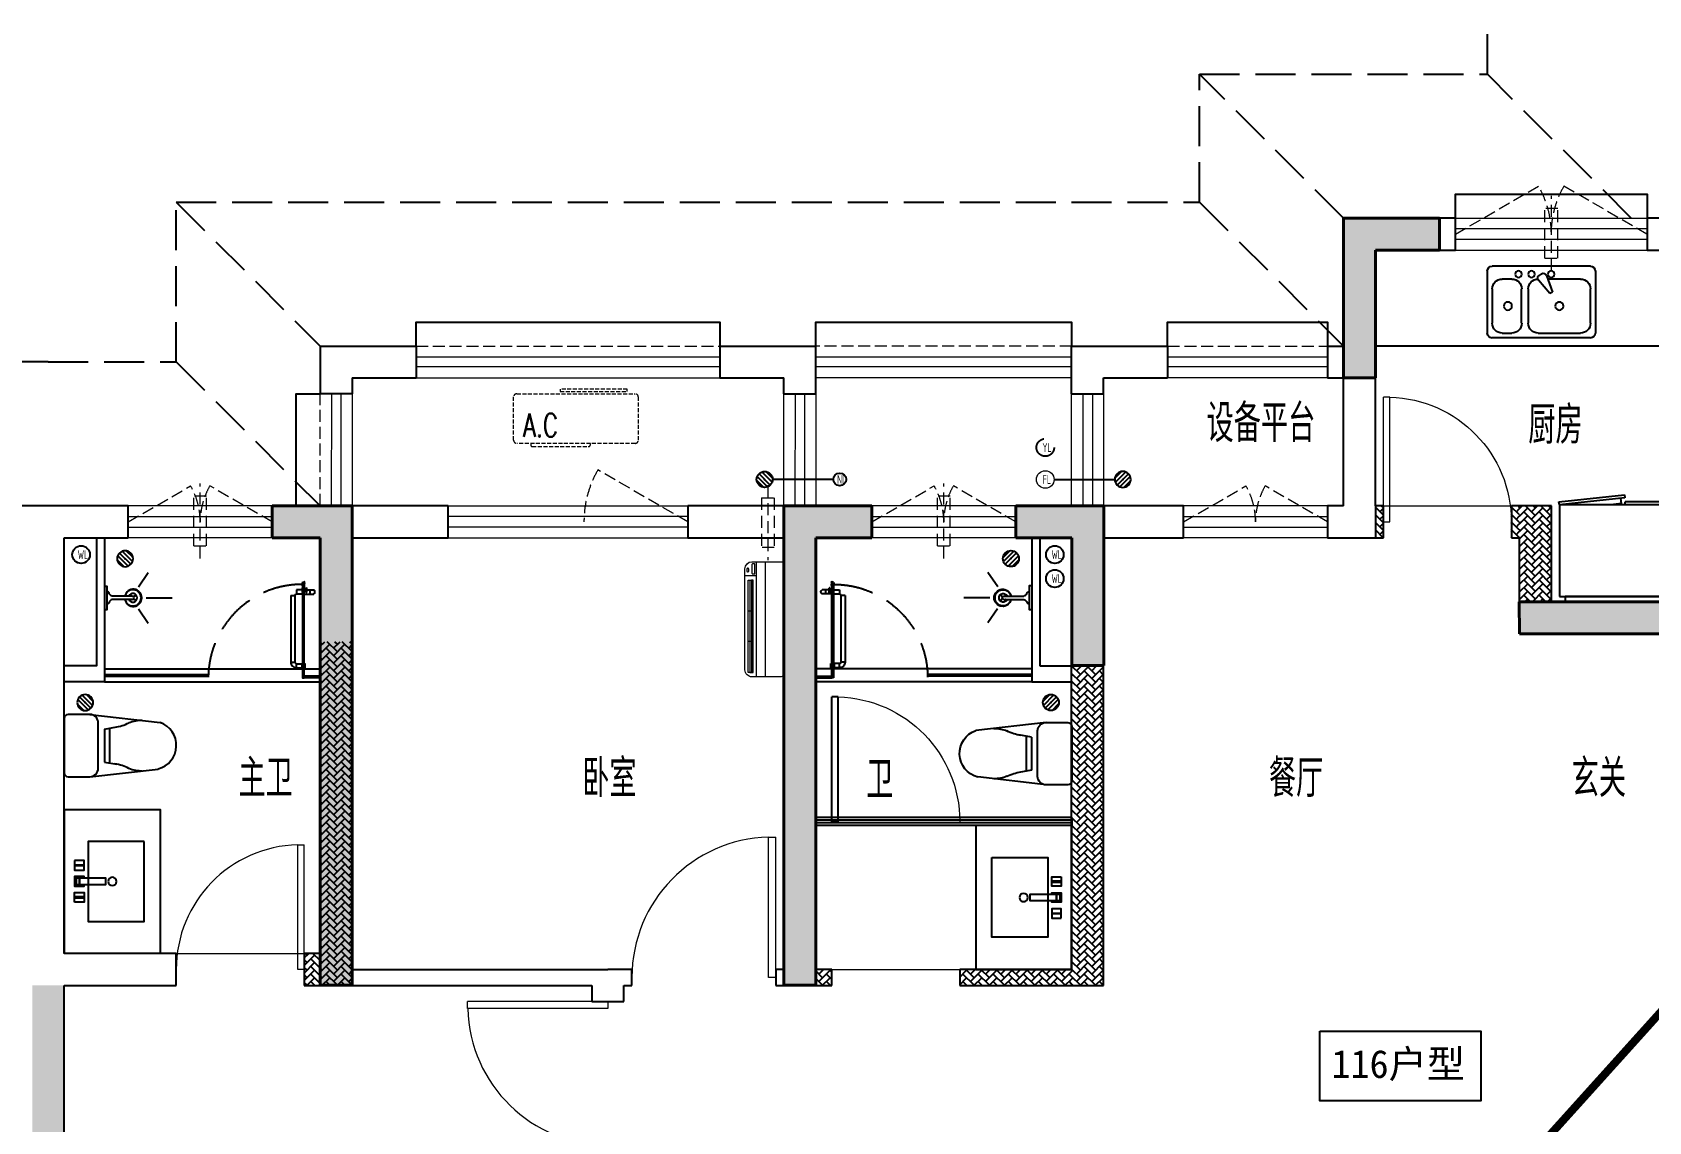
# Model space of a CAD drawing. Extents: x 3753737 to 4713801, y -857380 to 24339.
# Drawn here: x 4494149 to 4504257, y -735987 to -729171 of the extents above; entities that cross this region are included whole.
import ezdxf

# ---------------------------------------------------------------- set-up
doc = ezdxf.new("R2010")
doc.units = 0
doc.header["$LTSCALE"] = 1000
doc.header["$MEASUREMENT"] = 0
doc.linetypes.add('DASH', pattern=[0.35, 0.25, -0.1])
doc.linetypes.add('HIDDEN', pattern=[0.375, 0.25, -0.125])
doc.layers.get('0').update_dxf_attribs({"linetype": 'CONTINUOUS'})
for name, color, linetype in [('!!电气', 1, 'CONTINUOUS'), ('AH-FURNITURE', 1, 'CONTINUOUS'), ('CURTWALL', 4, 'CONTINUOUS'), ('IP-bath&kitchen-JOHNSON', 4, 'CONTINUOUS'), ('LVTRY', 252, 'CONTINUOUS'), ('P-bath&kitchen-JOHNSON', 4, 'CONTINUOUS'), ('VPIPE-中水', 122, 'CONTINUOUS'), ('VPIPE-凝结', 150, 'CONTINUOUS'), ('VPIPE-雨水', 4, 'DASH'), ('WALL', 252, 'CONTINUOUS'), ('WIRE-综合布线', 5, 'DASH'), ('保温', 6, 'CONTINUOUS'), ('卫生间', 6, 'CONTINUOUS'), ('建筑-排气道', 252, 'CONTINUOUS'), ('看线', 185, 'CONTINUOUS')]:
    doc.layers.add(name, color=color, linetype=linetype)
for name, color, linetype, lineweight in [('COLUMN', 252, 'CONTINUOUS', 40), ('PUB_HATCH', 8, 'CONTINUOUS', 9), ('PUB_TEXT', 7, 'CONTINUOUS', 20), ('VPIPE-废水', 31, 'TG_F', 18), ('WINDOW', 146, 'CONTINUOUS', 20), ('平面-栏杆', 56, 'CONTINUOUS', 15), ('平面-看线', 252, 'CONTINUOUS', 15), ('平面-空调室内机', 176, 'CONTINUOUS', 9), ('平面-空调预留孔', 252, 'CONTINUOUS', 15), ('立面-洞口示意', 252, 'CONTINUOUS', 13)]:
    doc.layers.add(name, color=color, linetype=linetype, lineweight=lineweight)
doc.styles.add('_TCH_DIM', font='SIMPLEX', dxfattribs={"bigfont": 'GBCBIG'})
doc.styles.add('DIM_FONT', font='SIMPLEX', dxfattribs={"width": 0.7, "bigfont": 'GBCBIG'})
doc.styles.get("Standard").update_dxf_attribs({"font": 'gbenor.shx', "bigfont": 'gbcbig.shx'})
doc.styles.add('TG_LINETYPE', font='SIMPLEX', dxfattribs={"width": 0.8, "height": 3, "bigfont": 'HZTXT'})
doc.styles.add('黑体', font='simhei.ttf')
doc.linetypes.add('TG_F', pattern='A,2,-0.3,["F",TG_LINETYPE,S=0.1,R=0,X=-0.23,Y=-0.15],0', length=2.3)
pattern_1 = [(45, (0, 0), (0, 47.4157523), [100.584, -33.528]), (135, (23.708, 23.708), (3e-15, 47.4157523), [100.584, -33.528])]

# ---------------------------------------------------------------- blocks, each defined once
blk = doc.blocks.new('A$C148B7D8E')
at = {"layer": '卫生间', "color": 252, "linetype": 'DASH'}
for p, q in [((15200, 9900), (16100, 10800)), ((17000, 9900), (17900, 10800)), ((17900, 10000), (17000, 9100)), ((24300, 10000), (23400, 9100)), ((24300, 9000), (23400, 8100))]:
    blk.add_line(p, q, dxfattribs=at)
blk.add_lwpolyline([(25100, 9000), (24300, 9000), (24300, 10000), (17900, 10000), (17900, 10800), (16100, 10800), (16100, 12200)], dxfattribs=at)
blk = doc.blocks.new('rrrrrrrrrrrra')
at = {"color": 8}
for p, q in [((-112, 459), (-112, 324)), ((253, 484), (-87, 484)), ((278, 324), (278, 459)), ((-112, 324), (-64, -103)), ((278, 324), (228, -116)), ((-59, 271), (224, 271)), ((-21, 232), (-34, 154)), ((186, 232), (-21, 232)), ((186, 232), (199, 154)), ((191, 200), (-26, 200))]:
    blk.add_line(p, q, dxfattribs=at)
for centre, radius, start, end in [((-87, 459), 25, 90, 180), ((253, 459), 25, 0, 90), ((-59, 324), 53.3, 180, 270), ((224, 324), 53.3, 270, 0), ((-323, 210), 294, 333.5369, 351.4828), ((488, 210), 294, 188.5172, 206.4631), ((149, -3), 224, 158.5202, 180), ((16, -3), 224, 0, 21.4798), ((84, -64), 153, 195.0773, 340.1181)]:
    blk.add_arc(centre, radius, start, end, dxfattribs=at)
blk = doc.blocks.new('A$C1E0F638F')
for points in [[(500, 435), (500, 85), (0, 85), (0, 435)], [(270, 30), (230, 30), (230, 195), (270, 195)], [(120, 0), (180, 0), (180, 60), (120, 60)], [(147, 55), (153, 55), (153, 5), (147, 5)], [(230, 30), (270, 30), (270, 10), (230, 10)], [(380, 0), (320, 0), (320, 60), (380, 60)], [(353, 55), (347, 55), (347, 5), (353, 5)]]:
    blk.add_lwpolyline(points, close=True)
blk.add_lwpolyline([(270, 60), (280, 60), (280, 0), (220, 0), (220, 60), (230, 60)])
blk.add_circle((250, 236), 26)
blk = doc.blocks.new('$lvtry$00000171')
for p, q in [((-74, 11), (-11, 74)), ((-70, -27), (27, 70)), ((-53, -53), (53, 53)), ((-27, -70), (70, 27)), ((11, -74), (74, -11))]:
    blk.add_line(p, q)
blk.add_circle((0, 0), 75)
blk.add_point((0, 0))
blk = doc.blocks.new('A$C5DCB2F21')
at = {"layer": 'IP-bath&kitchen-JOHNSON', "color": 8}
for p, q in [((74, 0), (-74, 0)), ((-10, -174), (-10, -49)), ((11, -174), (11, -49)), ((-68, -213), (-158, -275)), ((0, -261), (0, -425)), ((68, -213), (158, -275))]:
    blk.add_line(p, q, dxfattribs=at)
blk.add_lwpolyline([(74, 0), (74, -16), (-74, -16), (-74, 0)], dxfattribs=at)
for points in [[(-26, -31, -0.364142), (-38, -16, -0.020495)], [(-10, -49, 0.214893), (-26, -31, 7.649644)], [(11, -49, -0.21439), (26, -31, -7.649644)], [(26, -31, 0.364142), (38, -16, 0.020495)]]:
    blk.add_lwpolyline(points, format="xyb", dxfattribs=at)
blk.add_arc((0, -174), 10.5, 180, 0, dxfattribs=at)
for centre, major_axis, ratio, start_param, end_param in [((0, -181), (53.6, 0), 0.987577, 1.76809, 7.656688), ((0, -179), (-51, 0), 0.990052, -1.36297, 4.504563), ((0, -178), (-26.8, 0), 0.994812, -1.167677, 4.309269), ((-12, -165), (0, 1.43), 0.85, -1.570796, 4.712389), ((-12, -189), (0, 1.43), 0.85, 4.712389, 10.995574), ((12, -165), (0, 1.43), 0.85, 4.712389, 10.995574), ((12, -189), (0, 1.43), 0.85, 4.712389, 10.995574)]:
    blk.add_ellipse(centre, major_axis=major_axis, ratio=ratio, start_param=start_param, end_param=end_param, dxfattribs=at)
blk = doc.blocks.new('GDGDRGDGRD')
blk.add_hatch(color=252).paths.add_polyline_path([(491782, 524769), (491781, 524772), (491773, 524768), (491774, 524766)])
at = {"color": 252}
for p, q in [((491771, 524768), (491783, 524773)), ((491772, 524768), (491772, 524768)), ((491772, 524768), (491774, 524765)), ((491783, 524761), (491772, 524761)), ((491783, 524760), (491772, 524760)), ((491772, 524752), (491774, 524751)), ((491774, 524751), (491772, 524751)), ((491773, 524760), (491773, 524740)), ((491774, 524765), (491783, 524769)), ((491778, 524771), (491778, 524732)), ((491783, 524752), (491781, 524752)), ((491781, 524752), (491783, 524752)), ((491782, 524772), (491783, 524773)), ((491782, 524772), (491783, 524769)), ((491783, 524760), (491783, 524739))]:
    blk.add_line(p, q, dxfattribs=at)
for centre, radius, start, end in [((491784, 524755), 13.5, 155.1524, 208.9779), ((491772, 524767), 1, 111.5266, 175.7652), ((491791, 524767), 20.5, 177.9915, 196.9003), ((491772, 524767), 0.5, 112.733, 178.0542), ((491791, 524767), 19.5, 177.4658, 196.2484), ((491786, 524755), 14.6, 161.8973, 193.7147), ((491781, 524753), 9.42, 188.0154, 204.2283), ((491772, 524749), 0.5, 208.9779, 24.2283), ((491772, 524754), 11.7, 335.4186, 349.5177), ((491783, 524749), 0.5, 155.4186, 330.1502), ((491783, 524772), 0.5, 340.7609, 112.533), ((491783, 524772), 1.17, 340.0401, 112.533), ((491804, 524765), 20.6, 160.0401, 190.8473), ((491807, 524764), 24, 160.7609, 187.0487), ((491772, 524755), 13.4, 330.1502, 25.0815), ((491771, 524755), 12.4, 343.9451, 21.3478)]:
    blk.add_arc(centre, radius, start, end, dxfattribs=at)
blk.add_open_spline([(491773, 524740), (491773, 524740), (491775, 524738), (491778, 524742), (491781, 524740), (491783, 524739)], degree=3, knots=[0, 0, 0, 0, 3.066329, 6.218313, 11.124135, 11.124135, 11.124135, 11.124135])
at = {"layer": 'IP-bath&kitchen-JOHNSON', "color": 252}
for p, q in [((490533, 524228), (491883, 524228)), ((490533, 524193), (491183, 524193)), ((490533, 524183), (491183, 524183)), ((490533, 524148), (491883, 524148)), ((491183, 524183), (491183, 524193)), ((491883, 524183), (491783, 524183)), ((491783, 524173), (491783, 524183)), ((491883, 524173), (491783, 524173))]:
    blk.add_line(p, q, dxfattribs=at)
for points in [[(490533, 525048), (490533, 524148), (490283, 524148)], [(490483, 525048), (490483, 524248), (490283, 524248)]]:
    blk.add_lwpolyline(points, dxfattribs=at)
at = {"layer": 'LVTRY', "color": 252}
blk.add_lwpolyline([(490883, 522448), (490283, 522448), (490283, 523348), (490883, 523348)], close=True, dxfattribs=at)
at = {"layer": 'P-bath&kitchen-JOHNSON', "color": 252}
for p, q in [((491699, 524687), (491699, 524271)), ((491699, 524687), (491725, 524687)), ((491725, 524687), (491725, 524271)), ((491735, 524723), (491735, 524697)), ((491767, 524723), (491735, 524723)), ((491767, 524697), (491735, 524697)), ((491772, 524735), (491779, 524735)), ((491772, 524706), (491772, 524735)), ((491772, 524706), (491779, 524706)), ((491775, 524735), (491778, 524733)), ((491775, 524716), (491775, 524735)), ((491775, 524725), (491775, 524706)), ((491775, 524706), (491778, 524708)), ((491778, 524718), (491778, 524733)), ((491778, 524718), (491778, 524708)), ((491779, 524735), (491781, 524734)), ((491779, 524733), (491779, 524735)), ((491779, 524708), (491779, 524706)), ((491779, 524706), (491781, 524707)), ((491781, 524733), (491781, 524734)), ((491781, 524708), (491781, 524707)), ((491789, 524723), (491843, 524723)), ((491789, 524697), (491843, 524697)), ((491794, 524735), (491797, 524735)), ((491794, 524735), (491794, 524706)), ((491794, 524706), (491797, 524706)), ((491797, 524735), (491799, 524733)), ((491797, 524735), (491797, 524718)), ((491797, 524706), (491797, 524723)), ((491797, 524706), (491799, 524708)), ((491799, 524708), (491799, 524733)), ((491820, 524697), (491820, 524723)), ((491699, 524271), (491725, 524271)), ((491735, 524235), (491735, 524261)), ((491735, 524261), (491767, 524261)), ((491735, 524235), (491767, 524235)), ((491769, 524263), (491767, 524261)), ((491767, 524261), (491767, 524235)), ((491769, 524233), (491767, 524235)), ((491769, 524263), (491769, 524233)), ((491772, 524263), (491769, 524263)), ((491772, 524233), (491769, 524233)), ((491772, 524263), (491772, 524233)), ((491784, 524263), (491786, 524263)), ((491784, 524233), (491784, 524263)), ((491784, 524233), (491786, 524233)), ((491786, 524233), (491786, 524263)), ((491786, 524263), (491788, 524261)), ((491788, 524235), (491788, 524261))]:
    blk.add_line(p, q, dxfattribs=at)
blk.add_lwpolyline([(491783, 524173), (491783, 524760), (491773, 524760), (491773, 524173)], close=True, dxfattribs=at)
at = {"layer": 'P-bath&kitchen-JOHNSON', "color": 252, "linetype": 'DASH'}
blk.add_arc((491769, 524171), 586, 89.7967, 179.3922, dxfattribs=at)
at = {"layer": 'P-bath&kitchen-JOHNSON', "color": 252}
blk.add_arc((491835, 524710), 15.3, 304.053, 55.9616, dxfattribs=at)
for centre, major_axis, start_param, end_param in [((491735, 524687), (0, 10.4), 0, 1.570796), ((491735, 524271), (0, 35.7), 1.570796, 3.141593), ((491735, 524271), (0, 10.4), 1.570796, 3.141593)]:
    blk.add_ellipse(centre, major_axis=major_axis, ratio=1, start_param=start_param, end_param=end_param, dxfattribs=at)
at = {"layer": 'IP-bath&kitchen-JOHNSON', "color": 252, "rotation": 90.008488524447}
blk.add_blockref('A$C5DCB2F21', (490533, 524673), dxfattribs=at)
at = {"layer": 'LVTRY', "color": 252, "xscale": -0.6666666667107826, "yscale": 0.6666666667107826}
for p in [(490663, 524918), (490413, 524018)]:
    blk.add_blockref('$lvtry$00000171', p, dxfattribs=at)
at = {"layer": 'LVTRY', "color": 252, "extrusion": (0, 0, -1), "xscale": -1, "zscale": -1, "rotation": 270}
blk.add_blockref('rrrrrrrrrrrra', (-490766, 523666), dxfattribs=at)
at = {"layer": 'LVTRY', "color": 252, "xscale": -1, "rotation": 270}
blk.add_blockref('A$C1E0F638F', (490347, 522649), dxfattribs=at)
blk = doc.blocks.new('rtyg7uyhg')
at = {"layer": 'LVTRY'}
for p, q in [((194235, 45489), (193621, 45489)), ((193590, 45458), (193590, 45069)), ((193682, 45407), (193888, 45407)), ((193896, 45430), (193858, 45326)), ((193875, 45316), (193946, 45401)), ((193926, 45440), (193940, 45432)), ((194112, 45407), (194173, 45407)), ((194265, 45069), (194265, 45458)), ((193621, 45131), (193621, 45346)), ((193858, 45326), (193875, 45316)), ((194010, 45346), (194010, 45131)), ((194051, 45131), (194051, 45346)), ((194235, 45346), (194235, 45131)), ((193621, 45039), (194235, 45039)), ((193948, 45069), (193682, 45069)), ((194173, 45069), (194112, 45069))]:
    blk.add_line(p, q, dxfattribs=at)
for centre, radius in [((193866, 45438), 20.5), ((193989, 45438), 20.5), ((194071, 45438), 20.5), ((193815, 45238), 25.6), ((194137, 45238), 25.6)]:
    blk.add_circle(centre, radius, dxfattribs=at)
for centre, radius, start, end in [((193621, 45458), 30.7, 90, 180), ((194235, 45458), 30.7, 360, 90), ((193682, 45346), 61.4, 90, 180), ((193916, 45423), 20.5, 60, 159.4623), ((193930, 45414), 20.5, 320.5377, 60), ((193948, 45346), 61.4, 360, 90), ((194112, 45346), 61.4, 90, 180), ((194173, 45346), 61.4, 360, 90), ((193682, 45131), 61.4, 180, 270), ((193948, 45131), 61.4, 270, 360), ((194112, 45131), 61.4, 180, 270), ((194173, 45131), 61.4, 270, 360), ((193621, 45069), 30.7, 180, 270), ((194235, 45069), 30.7, 270, 360)]:
    blk.add_arc(centre, radius, start, end, dxfattribs=at)
at = {"layer": 'LVTRY', "style": 'DIM_FONT', "width": 0.8, "flags": 9}
for tag in ['YSIZE', 'XSIZE']:
    blk.add_attdef(tag, (193928, 45488), '', height=0.5, rotation=90, dxfattribs=at)
blk = doc.blocks.new('A$C60D053AF')
at = {"layer": 'AH-FURNITURE', "color": 8}
for p, q in [((233, -90), (128, -90)), ((193, -71), (328, -71)), ((193, -91), (328, -91)), ((342, -97), (370, -143)), ((356, -83), (384, -129)), ((233, -110), (128, -110)), ((245, -129), (245, -122)), ((265, -129), (265, -122)), ((255, -281), (255, -251)), ((255, -281), (393, -281)), ((393, -281), (393, -251))]:
    blk.add_line(p, q, dxfattribs=at)
for points in [[(170, -68, 1), (170, -94), (193, -94), (193, -68)], [(234, -251), (414, -251, 0.414214), (424, -241), (424, -111, 0.414214), (414, -101), (234, -101, 0.414214), (224, -111), (224, -241, 0.414214)], [(268, -122), (268, -107, 0.414214), (248, -87), (233, -87), (233, -113), (242, -113), (242, -122)], [(242, -152, 1), (268, -152), (268, -129), (242, -129)], [(384, -161, 1), (402, -143), (386, -127), (368, -145)]]:
    blk.add_lwpolyline(points, format="xyb", close=True, dxfattribs=at)
for centre, radius in [((100, -100), 30), ((255, -152), 15), ((255, -152), 10), ((393, -152), 15), ((393, -152), 10)]:
    blk.add_circle(centre, radius, dxfattribs=at)
for radius in [40, 20]:
    blk.add_arc((328, -111), radius, 45, 90, dxfattribs=at)
blk = doc.blocks.new('A-Kitchen-7')
at = {"layer": 'LVTRY'}
for p, q in [((-519, 780), (-7, 834)), ((-515, 756), (-519, 780)), ((-4, 811), (-515, 756)), ((-486, 761), (-485, 756)), ((-29, 767), (-112, 756)), ((-29, 767), (-35, 806)), ((-7, 834), (-4, 811)), ((515, 780), (0, 780)), ((0, 756), (0, 780)), ((515, 756), (515, 780)), ((515, 756), (-515, 756)), ((-515, 756), (-515, 40)), ((515, 40), (515, 756)), ((-515, 40), (515, 40))]:
    blk.add_line(p, q, dxfattribs=at)
blk.add_lwpolyline([(-469, 40), (-469, 0), (469, 0), (469, 40)], close=True, dxfattribs=at)
blk = doc.blocks.new('FRSDFDGDGDRGDR')
at = {"layer": '平面-空调预留孔', "color": 252}
for p, q in [((699612, 775044), (699612, 775441)), ((699619, 775448), (699746, 775448)), ((699746, 775448), (699746, 775355)), ((699720, 775342), (699720, 775143)), ((699727, 775349), (699740, 775349)), ((699727, 775136), (699740, 775136)), ((699746, 775130), (699746, 775037)), ((699746, 775037), (699619, 775037))]:
    blk.add_line(p, q, dxfattribs=at)
blk.add_lwpolyline([(699766, 775167), (699793, 775154), (699793, 775057), (699766, 775044), (699766, 775018), (699619, 775018, -0.414214), (699593, 775044), (699593, 775441, -0.414214), (699619, 775468), (699766, 775468), (699766, 775441), (699793, 775428), (699793, 775332), (699766, 775318)], format="xyb", close=True, dxfattribs=at)
for centre, radius in [((699740, 775332), 10.6), ((699740, 775243), 15.8), ((699740, 775154), 10.6)]:
    blk.add_circle(centre, radius, dxfattribs=at)
for centre, start, end in [((699619, 775441), 90, 180), ((699727, 775342), 90, 180), ((699740, 775355), 270, 360), ((699727, 775143), 180, 270), ((699740, 775130), 0, 90), ((699619, 775044), 180, 270)]:
    blk.add_arc(centre, 6.6, start, end, dxfattribs=at)
blk = doc.blocks.new('*U136')
h = blk.add_hatch(color=5)
h.set_gradient(color1=(0, 0, 255), rotation=180, tint=1)
h.paths.add_polyline_path([(0, 0), (-6.35, -6.35), (-6.35, -2.159), (-15, -2.159), (-15, 2.159), (-6.35, 2.159), (-6.35, 6.35)])
at = {"color": 0, "linetype": 'Continuous'}
blk.add_lwpolyline([(0, 0), (-6.35, -6.35), (-6.35, -2.159), (-15, -2.159), (-15, 2.159), (-6.35, 2.159), (-6.35, 6.35)], close=True, dxfattribs=at)
blk = doc.blocks.new('GDGDRGDRGRD')
at = {"layer": 'PUB_HATCH'}
blk.add_hatch(color=252, dxfattribs=at).paths.add_polyline_path([(430320, 370174), (430320, 370444), (430180, 370444), (430180, 370429), (430285, 370429), (430305, 370409), (430305, 370209), (430285, 370189), (429965, 370189), (429945, 370209), (429945, 370409), (429965, 370429), (430070, 370429), (430070, 370444), (429930, 370444), (429930, 370174)])
at = {"layer": 'LVTRY', "color": 251}
for p, q in [((430081, 371515), (429865, 371758)), ((430335, 371758), (429865, 371758)), ((429865, 371758), (429865, 370858)), ((430235, 370858), (430235, 371758)), ((430335, 371515), (430081, 371515)), ((430081, 371515), (430081, 371100)), ((429865, 370858), (430081, 371100)), ((430081, 371100), (430335, 371100)), ((429865, 370858), (430335, 370858))]:
    blk.add_line(p, q, dxfattribs=at)
at = {"layer": 'LVTRY'}
for p, q in [((429915, 370948), (429915, 371668)), ((429925, 371678), (430325, 371678)), ((429995, 371628), (429995, 371418)), ((430000, 371628), (430000, 371418)), ((430290, 371638), (430005, 371638)), ((430290, 371633), (430005, 371633)), ((430045, 371658), (430045, 371568)), ((430050, 371658), (430045, 371658)), ((430050, 371568), (430050, 371658)), ((430195, 371418), (430195, 371628)), ((430200, 371418), (430200, 371628)), ((430235, 371668), (430235, 370948)), ((429975, 371526), (430102, 371526)), ((429975, 371521), (429975, 371526)), ((430102, 371521), (429975, 371521)), ((430045, 371568), (430050, 371568)), ((430220, 371526), (430092, 371526)), ((430092, 371526), (430092, 371521)), ((430092, 371521), (430220, 371521)), ((430102, 371526), (430102, 371521)), ((430220, 371521), (430220, 371526)), ((430235, 371100), (430235, 371515)), ((430005, 371413), (430290, 371413)), ((430005, 371408), (430290, 371408)), ((430045, 371388), (430045, 371478)), ((430045, 371478), (430050, 371478)), ((430050, 371478), (430050, 371388)), ((429935, 371358), (429974, 371358)), ((429955, 371339), (429955, 371378)), ((430050, 371388), (430045, 371388)), ((429935, 371258), (429974, 371258)), ((429955, 371239), (429955, 371278)), ((429995, 370988), (429995, 371198)), ((430000, 370988), (430000, 371198)), ((430005, 371208), (430290, 371208)), ((430005, 371203), (430290, 371203)), ((430045, 371228), (430045, 371138)), ((430050, 371228), (430045, 371228)), ((430050, 371138), (430050, 371228)), ((430195, 371198), (430195, 370988)), ((430200, 371198), (430200, 370988)), ((430102, 371096), (429975, 371096)), ((429975, 371096), (429975, 371091)), ((429975, 371091), (430102, 371091)), ((430045, 371138), (430050, 371138)), ((430092, 371091), (430092, 371096)), ((430092, 371096), (430220, 371096)), ((430220, 371091), (430092, 371091)), ((430102, 371091), (430102, 371096)), ((430220, 371096), (430220, 371091)), ((430045, 370958), (430045, 371048)), ((430045, 371048), (430050, 371048)), ((430050, 371048), (430050, 370958)), ((430325, 370938), (429925, 370938)), ((430290, 370983), (430005, 370983)), ((430290, 370978), (430005, 370978)), ((430050, 370958), (430045, 370958))]:
    blk.add_line(p, q, dxfattribs=at)
at = {"layer": 'LVTRY', "color": 252}
for p, q in [((430070, 370429), (430070, 370444)), ((430180, 370429), (430180, 370444))]:
    blk.add_line(p, q, dxfattribs=at)
at = {"layer": 'LVTRY'}
blk.add_lwpolyline([(429609, 370758), (429735, 370758), (429735, 371758), (427635, 371758)], dxfattribs=at)
at = {"layer": 'LVTRY', "color": 252}
for points in [[(430335, 370159), (429915, 370159), (429915, 370459), (430335, 370459)], [(430320, 370174), (429930, 370174), (429930, 370444), (430320, 370444)], [(429965, 370429), (430285, 370429), (430305, 370409), (430305, 370209), (430285, 370189), (429965, 370189), (429945, 370209), (429945, 370409), (429965, 370429)]]:
    blk.add_lwpolyline(points, close=True, dxfattribs=at)
at = {"layer": 'LVTRY'}
for centre, radius in [((430147, 371523), 29.7), ((430147, 371523), 11.7), ((429955, 371358), 17), ((429955, 371258), 17), ((430147, 371093), 29.7), ((430147, 371093), 11.7)]:
    blk.add_circle(centre, radius, dxfattribs=at)
for centre, radius, start, end in [((429925, 371668), 10, 90, 180), ((430005, 371628), 10, 90, 180), ((430005, 371628), 5, 90, 180), ((430190, 371628), 10, 0, 90), ((430190, 371628), 5, 0, 90), ((430225, 371668), 10, 0, 90), ((430047, 371523), 56.7, 2.2742, 87.7258), ((430047, 371523), 52.2, 2.4704, 87.5296), ((430047, 371523), 56.7, 272.2742, 357.7258), ((430047, 371523), 52.2, 272.4704, 357.5296), ((430147, 371523), 56.7, 92.2742, 177.7258), ((430147, 371523), 56.7, 182.2742, 267.7258), ((430147, 371523), 52.2, 92.4704, 177.5296), ((430147, 371523), 52.2, 182.4704, 267.5296), ((430005, 371418), 10, 180, 270), ((430005, 371418), 5, 180, 270), ((430190, 371418), 5, 270, 0), ((430190, 371418), 10, 270, 0), ((430005, 371198), 10, 90, 180), ((430005, 371198), 5, 90, 180), ((430190, 371198), 10, 0, 90), ((430190, 371198), 5, 0, 90), ((430047, 371093), 56.7, 2.2742, 87.7258), ((430047, 371093), 52.2, 2.4704, 87.5296), ((430047, 371093), 56.7, 272.2742, 357.7258), ((430047, 371093), 52.2, 272.4704, 357.5296), ((430147, 371093), 56.7, 92.2742, 177.7258), ((430147, 371093), 56.7, 182.2742, 267.7258), ((430147, 371093), 52.2, 92.4704, 177.5296), ((430147, 371093), 52.2, 182.4704, 267.5296), ((430005, 370988), 10, 180, 270), ((430005, 370988), 5, 180, 270), ((430190, 370988), 5, 270, 0), ((430190, 370988), 10, 270, 0), ((429925, 370948), 10, 180, 270), ((430225, 370948), 10, 270, 0)]:
    blk.add_arc(centre, radius, start, end, dxfattribs=at)
at = {"layer": '立面-洞口示意', "color": 252}
blk.add_lwpolyline([(430335, 370159), (430071, 370253), (429915, 370459)], dxfattribs=at)
at = {"xscale": -1, "rotation": 270}
blk.add_blockref('FRSDFDGDGDRGDR', (-345583, -327434), dxfattribs=at)
at = {"xscale": -1}
blk.add_blockref('rtyg7uyhg', (622600, 326770), dxfattribs=at)
at = {"rotation": 270}
blk.add_blockref('A$C60D053AF', (430335, 372358), dxfattribs=at)
at = {"layer": 'LVTRY', "color": 1, "extrusion": (0, 0, -1), "xscale": -0.7999999999883585, "yscale": 0.7999999999883585, "zscale": -0.7999999999883585}
blk.add_blockref('A-Kitchen-7', (-429197, 370159), dxfattribs=at)
at = {"layer": '建筑-排气道', "xscale": -5, "yscale": 5, "zscale": 5, "rotation": 90}
blk.add_blockref('*U136', (430135, 370491), dxfattribs=at)
blk = doc.blocks.new('GFDGFSDFGD')
at = {"layer": 'PUB_HATCH'}
for points in [[(454317, 374824), (453717, 374824), (453717, 373824), (453917, 373824), (453917, 374624), (454317, 374624)], [(447017, 373024), (447017, 372824), (447317, 372824), (447317, 370024), (447517, 370024), (447517, 373024)], [(450767, 373024), (450217, 373024), (450217, 370024), (450417, 370024), (450417, 372824), (450767, 372824)], [(451667, 373024), (451667, 372824), (452017, 372824), (452017, 372024), (452217, 372024), (452217, 373024)], [(454816, 372423), (454817, 372224), (456817, 372224), (456817, 372724), (456617, 372724), (456617, 372424), (455017, 372424)]]:
    blk.add_hatch(color=256, dxfattribs=at).paths.add_polyline_path(points)
at = {"layer": 'COLUMN', "color": 252}
for p, q in [((454317, 374824), (453717, 374824)), ((453717, 374824), (453717, 373824)), ((454317, 374624), (454317, 374824)), ((453917, 373824), (453917, 374624)), ((453917, 374624), (454317, 374624)), ((453717, 373824), (453917, 373824)), ((447017, 373024), (447017, 372824)), ((447517, 373024), (447017, 373024)), ((447517, 370024), (447517, 373024)), ((450767, 373024), (450217, 373024)), ((450217, 373024), (450217, 370024)), ((450767, 372824), (450767, 373024)), ((451667, 373024), (451667, 372824)), ((452217, 373024), (451667, 373024)), ((452217, 372024), (452217, 373024)), ((447017, 372824), (447317, 372824)), ((447317, 372824), (447317, 370024)), ((450417, 370024), (450417, 372824)), ((450417, 372824), (450767, 372824)), ((451667, 372824), (452017, 372824)), ((452017, 372824), (452017, 372024)), ((455017, 372424), (454816, 372423)), ((454816, 372423), (454817, 372224)), ((456617, 372424), (455017, 372424)), ((454817, 372224), (456817, 372224)), ((452017, 372024), (452217, 372024)), ((447317, 370024), (447517, 370024)), ((450217, 370024), (450417, 370024))]:
    blk.add_line(p, q, dxfattribs=at)
blk = doc.blocks.new('GDFGDGRD')
at = {"layer": '保温', "linetype": 'ByBlock', "ltscale": 10}
h = blk.add_hatch(dxfattribs=at)
h.set_pattern_fill('AR-HBONE', color=251, scale=55)
h.set_pattern_definition(pattern_1)
h.paths.add_polyline_path([(436215, 372424), (436217, 373024), (436417, 373024), (436415, 372424)])
h = blk.add_hatch(dxfattribs=at)
h.set_pattern_fill('AR-HBONE', color=251, scale=55)
h.set_pattern_definition(pattern_1)
h.paths.add_polyline_path([(436417, 372824), (436417, 373024), (436467, 373024), (436467, 372824)])
h = blk.add_hatch(dxfattribs=at)
h.set_pattern_fill('AR-HBONE', color=251, scale=55)
h.set_pattern_definition(pattern_1)
h.paths.add_polyline_path([(437267, 372824), (437267, 373024), (437317, 373024), (437317, 372824)])
h = blk.add_hatch(dxfattribs=at)
h.set_pattern_fill('AR-HBONE', color=251, scale=55)
h.set_pattern_definition(pattern_1)
h.paths.add_polyline_path([(443716, 370024), (443716, 372174), (443916, 372174), (443916, 370024)])
h = blk.add_hatch(dxfattribs=at)
h.set_pattern_fill('AR-HBONE', color=251, scale=55)
h.set_pattern_definition(pattern_1)
h.paths.add_polyline_path([(439017, 370024), (439017, 372024), (439217, 372024), (439217, 370024)])
h = blk.add_hatch(dxfattribs=at)
h.set_pattern_fill('AR-HBONE', color=251, scale=55)
h.set_pattern_definition(pattern_1)
h.paths.add_polyline_path([(443916, 370024), (443916, 370224), (444016, 370224), (444016, 370024)])
h = blk.add_hatch(dxfattribs=at)
h.set_pattern_fill('AR-HBONE', color=251, scale=55)
h.set_pattern_definition(pattern_1)
h.paths.add_polyline_path([(439217, 370024), (439217, 370124), (439917, 370124), (439917, 370024)])
h = blk.add_hatch(dxfattribs=at)
h.set_pattern_fill('AR-HBONE', color=251, scale=55)
h.set_pattern_definition(pattern_1)
h.paths.add_polyline_path([(440717, 370024), (440717, 370124), (440817, 370124), (440817, 370024)])
at = {"layer": '保温', "color": 251, "linetype": 'ByBlock', "ltscale": 10}
for p, q in [((437317, 373024), (437317, 372824)), ((443716, 370124), (443716, 370024))]:
    blk.add_line(p, q, dxfattribs=at)
blk = doc.blocks.new('A$C001338C2')
at = {"color": 8}
for p, q in [((845, 304), (55, 304)), ((109, 215), (109, 304)), ((0, 249), (0, 22)), ((900, 22), (900, 249)), ((22, 0), (878, 0))]:
    blk.add_line(p, q, dxfattribs=at)
at = {"color": 8, "lineweight": 5}
for p, q in [((865, 279), (144, 279)), ((144, 279), (144, 266)), ((387, 279), (144, 279)), ((144, 279), (144, 253)), ((144, 266), (865, 266)), ((144, 240), (144, 253)), ((144, 253), (865, 253)), ((387, 240), (387, 279)), ((865, 279), (622, 279)), ((622, 279), (622, 240)), ((865, 253), (865, 279)), ((865, 266), (865, 240)), ((900, 215), (0, 215)), ((900, 143), (0, 143)), ((865, 240), (144, 240)), ((622, 240), (387, 240))]:
    blk.add_line(p, q, dxfattribs=at)
at = {"color": 8}
for points in [[(73, 275), (57, 275, -0.414214), (51, 281), (51, 283, -0.414214), (57, 289), (73, 289, -0.414214), (79, 283), (79, 281, -0.414214)], [(89, 226), (22, 226, -0.414214), (17, 232), (17, 243, -0.414214), (22, 249), (89, 249, -0.414214), (95, 243), (95, 232, -0.414214)]]:
    blk.add_lwpolyline(points, format="xyb", close=True, dxfattribs=at)
for centre, radius, start, end in [((55, 249), 55, 90, 180), ((845, 249), 55, 360, 90), ((22, 22), 22, 180, 270), ((878, 22), 22, 270, 360)]:
    blk.add_arc(centre, radius, start, end, dxfattribs=at)
blk = doc.blocks.new('dongkong')
at = {"layer": '平面-空调预留孔', "color": 8, "linetype": 'HIDDEN', "ltscale": 0.3}
for p, q in [((-603796, 210900), (-603796, 210431)), ((-603836, 210821), (-603836, 210511)), ((-603836, 210821), (-603756, 210821)), ((-603756, 210821), (-603756, 210511))]:
    blk.add_line(p, q, dxfattribs=at)
blk.add_lwpolyline([(-603756, 210511), (-603836, 210511)], dxfattribs=at)
blk = doc.blocks.new('DSGDFGF')
blk.add_hatch(color=252).paths.add_polyline_path([(677792, 343576), (677791, 343579), (677783, 343575), (677784, 343572)])
at = {"color": 252}
for p, q in [((677781, 343575), (677793, 343580)), ((677782, 343575), (677782, 343575)), ((677782, 343575), (677784, 343572)), ((677793, 343568), (677782, 343568)), ((677793, 343567), (677782, 343567)), ((677782, 343567), (677782, 343547)), ((677782, 343559), (677784, 343558)), ((677784, 343558), (677782, 343558)), ((677784, 343572), (677793, 343576)), ((677787, 343578), (677787, 343539)), ((677791, 343579), (677793, 343580)), ((677791, 343579), (677793, 343576)), ((677793, 343559), (677791, 343558)), ((677791, 343558), (677793, 343558)), ((677792, 343567), (677792, 343545)), ((676415, 342776), (676373, 342818)), ((676441, 342779), (676376, 342844)), ((676458, 342790), (676387, 342861)), ((676469, 342807), (676404, 342872)), ((676472, 342832), (676429, 342875)), ((677752, 342860), (677792, 342860)), ((677752, 342080), (677752, 342860)), ((677792, 342080), (677792, 342860)), ((676452, 342700), (676317, 342700)), ((676452, 342700), (676892, 342650)), ((676292, 342675), (676292, 342335)), ((676505, 342363), (676505, 342647)), ((676544, 342608), (676622, 342622)), ((676544, 342608), (676544, 342402)), ((676576, 342614), (676576, 342396)), ((676544, 342402), (676622, 342388)), ((676317, 342310), (676452, 342310)), ((676452, 342310), (676879, 342359)), ((677792, 342080), (677752, 342080))]:
    blk.add_line(p, q, dxfattribs=at)
for points in [[(676792, 341855), (676442, 341855), (676442, 341356), (676792, 341356)], [(676357, 341735), (676357, 341675), (676417, 341675), (676417, 341735)], [(676412, 341708), (676412, 341702), (676362, 341702), (676362, 341708)], [(676387, 341585), (676387, 341625), (676367, 341625), (676367, 341585)], [(676387, 341625), (676387, 341585), (676552, 341585), (676552, 341625)], [(676357, 341475), (676357, 341535), (676417, 341535), (676417, 341475)], [(676412, 341502), (676412, 341508), (676362, 341508), (676362, 341502)]]:
    blk.add_lwpolyline(points, close=True, dxfattribs=at)
blk.add_lwpolyline([(676417, 341625), (676417, 341635), (676357, 341635), (676357, 341575), (676417, 341575), (676417, 341585)], dxfattribs=at)
blk.add_circle((676593, 341605), 26, dxfattribs=at)
for centre, radius, start, end in [((677781, 343574), 1, 111.5266, 175.7652), ((677801, 343574), 20.5, 177.9915, 196.9003), ((677793, 343562), 13.5, 155.1524, 208.9779), ((677782, 343574), 0.5, 112.733, 178.0542), ((677801, 343574), 19.5, 177.4658, 196.2484), ((677796, 343562), 14.6, 161.8973, 193.7147), ((677791, 343560), 9.42, 188.0154, 204.2283), ((677782, 343556), 0.5, 208.9779, 24.2283), ((677816, 343571), 24, 160.7609, 187.0487), ((677781, 343561), 11.7, 335.4186, 349.5177), ((677792, 343555), 0.5, 155.4186, 330.1502), ((677793, 343579), 0.5, 340.7609, 112.533), ((677793, 343579), 1.17, 340.0401, 112.533), ((677814, 343571), 20.6, 160.0401, 190.8473), ((677781, 343562), 13.4, 330.1502, 25.0815), ((677781, 343562), 12.4, 343.9451, 21.3478), ((676317, 342675), 25, 90, 180), ((676452, 342647), 53.3, 0, 90), ((676566, 342910), 294, 278.5172, 296.4631), ((676779, 342439), 224, 90, 111.4798), ((676840, 342506), 153, 285.0773, 70.1181), ((676566, 342100), 294, 63.5369, 81.4828), ((676317, 342335), 25, 180, 270), ((676452, 342363), 53.3, 270, 0), ((676779, 342572), 224, 248.5202, 270)]:
    blk.add_arc(centre, radius, start, end, dxfattribs=at)
at = {"color": 252, "lineweight": 13}
blk.add_arc((677772, 342080), 780, 91.4693, 180, dxfattribs=at)
at = {"color": 252, "extrusion": (0, 0, -1)}
blk.add_ellipse((676422, 342825), major_axis=(-35.4, 35.4), ratio=1, start_param=5.497787, end_param=11.780972, dxfattribs=at)
at = {"color": 252}
blk.add_open_spline([(677782, 343547), (677783, 343546), (677785, 343545), (677788, 343549), (677791, 343547), (677792, 343545)], degree=3, knots=[0, 0, 0, 0, 3.066329, 6.218313, 11.124135, 11.124135, 11.124135, 11.124135], dxfattribs=at)
blk.add_point((676422, 342825), dxfattribs=at)
at = {"layer": 'CURTWALL', "color": 252}
for p, q in [((676292, 342105), (677892, 342105)), ((676292, 342105), (676292, 342055)), ((676292, 342089), (677892, 342089)), ((677892, 342105), (677892, 342055)), ((676292, 342072), (677892, 342072)), ((676292, 342055), (677892, 342055))]:
    blk.add_line(p, q, dxfattribs=at)
at = {"layer": 'IP-bath&kitchen-JOHNSON', "color": 252}
for p, q in [((676492, 343855), (676492, 343055)), ((676542, 343855), (676542, 342955)), ((676755, 343549), (676817, 343638)), ((676542, 343554), (676542, 343407)), ((676716, 343491), (676592, 343491)), ((676716, 343470), (676592, 343470)), ((676756, 343412), (676817, 343323)), ((676804, 343480), (676967, 343480)), ((676492, 343055), (676292, 343055)), ((676542, 343035), (677892, 343035)), ((676542, 343000), (677192, 343000)), ((676542, 342990), (677192, 342990)), ((677192, 342990), (677192, 343000)), ((677892, 342990), (677792, 342990)), ((677792, 342980), (677792, 342990)), ((676542, 342955), (676292, 342955)), ((676542, 342955), (677892, 342955)), ((677892, 342980), (677792, 342980))]:
    blk.add_line(p, q, dxfattribs=at)
blk.add_lwpolyline([(676542, 343554), (676558, 343554), (676558, 343407), (676542, 343407)], dxfattribs=at)
for points in [[(676573, 343507, 0.364142), (676558, 343518, 0.020495)], [(676592, 343491, -0.21439), (676573, 343507, -7.649644)], [(676573, 343454, -0.364142), (676558, 343443, -0.020495)], [(676592, 343470, 0.214893), (676573, 343454, 7.649644)]]:
    blk.add_lwpolyline(points, format="xyb", dxfattribs=at)
blk.add_arc((676716, 343480), 10.5, 270.0085, 90.0085, dxfattribs=at)
for centre, major_axis, ratio, start_param, end_param in [((676724, 343480), (0, 53.6), 0.987577, 1.76809, 7.656688), ((676721, 343480), (0, -51), 0.990052, -1.36297, 4.504563), ((676720, 343480), (0, -26.8), 0.994812, -1.167677, 4.309269), ((676707, 343493), (-1.43, 0), 0.85, 4.712389, 10.995574), ((676732, 343493), (-1.43, 0), 0.85, 4.712389, 10.995574), ((676707, 343468), (-1.43, 0), 0.85, -1.570796, 4.712389), ((676732, 343468), (-1.43, 0), 0.85, 4.712389, 10.995574)]:
    blk.add_ellipse(centre, major_axis=major_axis, ratio=ratio, start_param=start_param, end_param=end_param, dxfattribs=at)
at = {"layer": 'LVTRY', "color": 252}
for p, q in [((676292, 341155), (676292, 342055)), ((676292, 342055), (676892, 342055)), ((676892, 342055), (676892, 341155)), ((676892, 341155), (676292, 341155))]:
    blk.add_line(p, q, dxfattribs=at)
at = {"layer": 'P-bath&kitchen-JOHNSON', "color": 252}
for p, q in [((677709, 343494), (677709, 343078)), ((677709, 343494), (677735, 343494)), ((677735, 343494), (677735, 343078)), ((677745, 343529), (677745, 343504)), ((677777, 343529), (677745, 343529)), ((677777, 343504), (677745, 343504)), ((677792, 343567), (677782, 343567)), ((677782, 343567), (677782, 342980)), ((677782, 343542), (677789, 343542)), ((677782, 343512), (677782, 343542)), ((677782, 343512), (677789, 343512)), ((677785, 343542), (677787, 343540)), ((677785, 343523), (677785, 343542)), ((677785, 343531), (677785, 343512)), ((677785, 343512), (677787, 343515)), ((677787, 343525), (677787, 343540)), ((677787, 343525), (677787, 343515)), ((677789, 343542), (677790, 343541)), ((677789, 343540), (677789, 343542)), ((677789, 343515), (677789, 343512)), ((677789, 343512), (677790, 343514)), ((677790, 343540), (677790, 343541)), ((677790, 343515), (677790, 343514)), ((677792, 342980), (677792, 343567)), ((677799, 343529), (677853, 343529)), ((677799, 343504), (677853, 343504)), ((677804, 343542), (677807, 343542)), ((677804, 343542), (677804, 343512)), ((677804, 343512), (677807, 343512)), ((677807, 343542), (677809, 343540)), ((677807, 343542), (677807, 343525)), ((677807, 343512), (677807, 343530)), ((677807, 343512), (677809, 343515)), ((677809, 343515), (677809, 343540)), ((677830, 343504), (677830, 343529)), ((677709, 343078), (677735, 343078)), ((677745, 343042), (677745, 343068)), ((677745, 343068), (677777, 343068)), ((677745, 343042), (677777, 343042)), ((677779, 343070), (677777, 343068)), ((677777, 343068), (677777, 343042)), ((677779, 343040), (677777, 343042)), ((677779, 343070), (677779, 343040)), ((677782, 343070), (677779, 343070)), ((677782, 343040), (677779, 343040)), ((677782, 343070), (677782, 343040)), ((677793, 343070), (677796, 343070)), ((677793, 343040), (677793, 343070)), ((677793, 343040), (677796, 343040)), ((677796, 343040), (677796, 343070)), ((677796, 343070), (677798, 343068)), ((677798, 343042), (677798, 343068)), ((677782, 342980), (677792, 342980))]:
    blk.add_line(p, q, dxfattribs=at)
at = {"layer": 'P-bath&kitchen-JOHNSON', "color": 252, "linetype": 'DASH'}
blk.add_arc((677779, 342978), 586, 89.7967, 179.3922, dxfattribs=at)
at = {"layer": 'P-bath&kitchen-JOHNSON', "color": 252}
blk.add_arc((677845, 343517), 15.3, 304.053, 55.9616, dxfattribs=at)
for centre, major_axis, start_param, end_param in [((677745, 343494), (0, 10.4), 0, 1.570796), ((677745, 343078), (0, 35.7), 1.570796, 3.141593), ((677745, 343078), (0, 10.4), 1.570796, 3.141593)]:
    blk.add_ellipse(centre, major_axis=major_axis, ratio=1, start_param=start_param, end_param=end_param, dxfattribs=at)
at = {"layer": 'LVTRY', "color": 252, "xscale": -0.6666666667107826, "yscale": 0.6666666667107826}
blk.add_blockref('$lvtry$00000171', (676672, 343725), dxfattribs=at)
blk = doc.blocks.new('A$C718F517F')
at = {"layer": '保温', "linetype": 'Continuous', "ltscale": 10}
h = blk.add_hatch(dxfattribs=at)
h.set_pattern_fill('HEX', color=251, scale=10, angle=90, style=0)
h.set_pattern_definition([(90, (-503782.455, -514000.21), (-16.49778, 1e-15), [9.525, -19.05]), (210, (-503782.455, -514000.21), (8.24889, -14.2874966), [9.525, -19.05]), (150, (-503782.455, -513990.684), (-8.24889, -14.2874966), [9.525, -19.05])])
h.paths.add_polyline_path([(0, 2048), (200, 2048), (200, 4900), (0, 4900)])
h = blk.add_hatch(dxfattribs=at)
h.set_pattern_fill('HEX', color=251, scale=10, angle=90, style=0)
h.set_pattern_definition([(90, (-503782.47, -516048.461), (-16.49778, 1e-15), [9.525, -19.05]), (210, (-503782.47, -516048.461), (8.24889, -14.2874966), [9.525, -19.05]), (150, (-503782.47, -516038.936), (-8.24889, -14.2874966), [9.525, -19.05])])
h.paths.add_polyline_path([(0, 0), (200, 0), (200, 398), (0, 398)])
at = {"layer": '保温', "color": 251, "linetype": 'ByBlock', "ltscale": 10}
blk.add_line((0, 0), (200, 0), dxfattribs=at)
blk = doc.blocks.new('rtyryrtyeeretee')
at = {"layer": '平面-空调预留孔', "color": 252, "linetype": 'DASH', "ltscale": 0.1}
for p, q in [((669749, 343882), (669749, 343872)), ((669759, 343862), (670112, 343862)), ((670122, 343872), (670122, 343882))]:
    blk.add_line(p, q, dxfattribs=at)
blk.add_lwpolyline([(670353, 344221), (669933, 344221), (669933, 344206), (670353, 344206)], close=True, dxfattribs=at)
blk.add_lwpolyline([(670402, 343882), (669662, 343882, -0.414214), (669642, 343902), (669642, 344172, -0.414214), (669662, 344192), (670402, 344192, -0.414214), (670422, 344172), (670422, 343902, -0.414214)], format="xyb", close=True, dxfattribs=at)
for centre, start, end in [((669759, 343872), 180, 270), ((670112, 343872), 270, 0)]:
    blk.add_arc(centre, 10, start, end, dxfattribs=at)
at = {"layer": '平面-空调预留孔', "color": 252, "linetype": 'DASH', "ltscale": 0.1, "style": '_TCH_DIM', "width": 0.705882}
blk.add_text('A.C', height=146.9, dxfattribs=at).set_placement((669701, 343922))
blk = doc.blocks.new('$WINLIB2D$00000001')
at = {"color": 0}
for points in [[(-0.5, 0.5), (-0.5, -0.5)], [(-0.5, 0.5), (0.5, 0.5)], [(0.5, -0.5), (0.5, 0.5)], [(0.5, 0.1667), (-0.5, 0.1667)], [(0.5, -0.1667), (-0.5, -0.1667)], [(-0.5, -0.5), (0.5, -0.5)]]:
    blk.add_lwpolyline(points, dxfattribs=at)
blk = doc.blocks.new('$DorLib2D$00000001')
for p, q in [((0.45, 0.975), (0.5, 0.975)), ((0.45, 0), (0.45, 0.975)), ((0.5, 0), (0.5, 0.975)), ((0.5, 0), (0.45, 0))]:
    blk.add_line(p, q)
at = {"lineweight": 13}
blk.add_arc((0.475, 0), 0.975, 91.4693, 180, dxfattribs=at)
blk = doc.blocks.new('A$C5F341E43')
at = {"color": 252}
blk.add_lwpolyline([(32952.9, 5913.1), (33958.9, 5913.1), (33958.9, 5477.1), (32952.9, 5477.1)], close=True, dxfattribs=at)
at = {"layer": 'VPIPE-中水', "color": 252, "linetype": 'Continuous'}
for centre in [(25205.1, 8895), (31294.8, 8895), (31294.8, 8745)]:
    blk.add_circle(centre, 55, dxfattribs=at)
at = {"layer": 'VPIPE-凝结', "color": 252, "ltscale": 0.1}
for p, q in [((29910, 9365.5), (29530, 9365.5)), ((31290, 9365.5), (31670, 9365.5))]:
    blk.add_line(p, q, dxfattribs=at)
at = {"layer": 'VPIPE-凝结', "color": 252}
blk.add_circle((29950, 9365.5), 40, dxfattribs=at)
at = {"layer": 'VPIPE-废水', "color": 252}
blk.add_circle((31235, 9365), 55, dxfattribs=at)
at = {"layer": 'VPIPE-雨水', "color": 252}
blk.add_circle((31235, 9565), 55, dxfattribs=at)
at = {"layer": 'WALL', "color": 252}
for p, q in [((33100, 10200), (33100, 11000)), ((33800, 11000), (33100, 11000)), ((33800, 10800), (33800, 11000)), ((35200, 11000), (35000, 11000)), ((35000, 11000), (35000, 10800)), ((33300, 10100), (33300, 10800)), ((33300, 10800), (33800, 10800)), ((35000, 10800), (35300, 10800)), ((26700, 10200), (26700, 9900)), ((26700, 10200), (27300, 10200)), ((27300, 10200), (27300, 10000)), ((29200, 10200), (29800, 10200)), ((29200, 10200), (29200, 10000)), ((29800, 9900), (29800, 10200)), ((31400, 10200), (32000, 10200)), ((31400, 9900), (31400, 10200)), ((32000, 10200), (32000, 10000)), ((33000, 10200), (33100, 10200)), ((33000, 10200), (33000, 10000)), ((33300, 9200), (33300, 10100)), ((26900, 10000), (26900, 9900)), ((26900, 10000), (27300, 10000)), ((29200, 10000), (29600, 10000)), ((29600, 9900), (29600, 10000)), ((31600, 10000), (32000, 10000)), ((31600, 9900), (31600, 10000)), ((33000, 10000), (33100, 10000)), ((33100, 9200), (33100, 10000)), ((26900, 9900), (26700, 9900)), ((29600, 9900), (29800, 9900)), ((31400, 9900), (31600, 9900)), ((25000, 9200), (24499.9, 9200)), ((25500.1, 9200), (25000, 9200)), ((25500.1, 9000), (25500.1, 9200)), ((26800, 9200), (26400.1, 9200)), ((26400.1, 9200), (26400.1, 9000)), ((27500, 9200), (26800, 9200)), ((27500, 9000), (27500, 9200)), ((29700, 9200), (29000, 9200)), ((29000, 9200), (29000, 9000)), ((30150, 9200), (29700, 9200)), ((30150, 9000), (30150, 9200)), ((31500, 9200), (31050, 9200)), ((31050, 9200), (31050, 9000)), ((32100, 9200), (31500, 9200)), ((32100, 9000), (32100, 9200)), ((33100, 9200), (33000, 9200)), ((33000, 9200), (33000, 9000)), ((33350, 9200), (33300, 9200)), ((33350, 9000), (33350, 9200)), ((34400, 9200), (34150, 9200)), ((34150, 9200), (34150, 9000)), ((34400, 8600), (34400, 9200)), ((25100, 6400), (25100, 9000)), ((25100, 9000), (25500.1, 9000)), ((26400.1, 9000), (26700, 9000)), ((26700, 9000), (26700, 6400)), ((26900, 9000), (27500, 9000)), ((26900, 9000), (26900, 6300)), ((29000, 9000), (29600, 9000)), ((29600, 6300), (29600, 9000)), ((29800, 9000), (30150, 9000)), ((29800, 6300), (29800, 9000)), ((31050, 9000), (31400, 9000)), ((31400, 6300), (31400, 9000)), ((31600, 6200), (31600, 9000)), ((31600, 9000), (32100, 9000)), ((33000, 9000), (33200, 9000)), ((33200, 9000), (33350, 9000)), ((34150, 9000), (34200, 9000)), ((34200, 8400), (34200, 9000)), ((35800, 8600), (34400, 8600)), ((35700, 8400), (34200, 8400)), ((25800, 6400), (25100, 6400)), ((25800, 6200), (25800, 6400)), ((26700, 6400), (26600, 6400)), ((26600, 6400), (26600, 6200)), ((26900, 6300), (28500, 6300)), ((28650, 6300), (28500, 6300)), ((28650, 6200), (28650, 6300)), ((29600, 6300), (29550, 6300)), ((29550, 6300), (29550, 6200)), ((29900, 6300), (29800, 6300)), ((29900, 6200), (29900, 6300)), ((31400, 6300), (30700, 6300)), ((30700, 6300), (30700, 6200)), ((25100, 1300), (25100, 6200)), ((25100, 6200), (25800, 6200)), ((26600, 6200), (26800, 6200)), ((26800, 6200), (28400, 6200)), ((28400, 6200), (28400, 6100)), ((28600, 6200), (28650, 6200)), ((28600, 6100), (28600, 6200)), ((29550, 6200), (29700, 6200)), ((29700, 6200), (29900, 6200)), ((30700, 6200), (31600, 6200)), ((28400, 6100), (28600, 6100))]:
    blk.add_line(p, q, dxfattribs=at)
at = {"layer": 'WINDOW', "color": 252}
for p, q in [((33350, 9200), (34150, 9200)), ((25800, 6400), (26600, 6400)), ((29900, 6300, 800), (30700, 6300, 800))]:
    blk.add_line(p, q, dxfattribs=at)
at = {"layer": 'WINDOW', "color": 252, "linetype": 'DASH'}
for p, q in [((29900, 6300), (29900, 6200)), ((30700, 6200), (30700, 6300))]:
    blk.add_line(p, q, dxfattribs=at)
at = {"layer": 'WINDOW', "color": 252, "linetype": 'DASH', "ltscale": 0.3}
for points in [[(33800, 10900), (34319.6, 11200, -0.1316523), (34400, 10900)], [(34998.1, 10900), (34478.5, 11200, 0.1316523), (34398.1, 10900)], [(29000, 9100), (28436.9, 9424.6, 0.1314846), (28350, 9100)], [(25500.1, 9100), (25889.8, 9324.9, -0.1316053), (25950.1, 9100)], [(26400.1, 9100), (26010.3, 9324.9, 0.1316053), (25950.1, 9100)], [(30150.1, 9100), (30539.8, 9324.9, -0.1316053), (30600.1, 9100)], [(31050.1, 9100), (30660.3, 9324.9, 0.1316053), (30600.1, 9100)], [(32100, 9100), (32489.8, 9324.9, -0.1316053), (32550, 9100)], [(33000, 9100), (32610.2, 9324.9, 0.1316053), (32550, 9100)]]:
    blk.add_lwpolyline(points, format="xyb", dxfattribs=at)
at = {"layer": '平面-栏杆', "color": 252}
for points in [[(29200, 10130), (27300, 10130.3)], [(31400, 10130), (29800, 10130.3)], [(33000, 10130.1), (32000, 10130.3)], [(29200, 10070), (27300, 10070.3)], [(31400, 10070), (29800, 10070.3)], [(33000, 10070.1), (32000, 10070.3)], [(26770.3, 9900), (26770, 9200)], [(26830.3, 9900), (26830, 9200)], [(29670, 9900), (29669.7, 9200)], [(29730, 9900), (29729.7, 9200)], [(31470, 9900), (31469.7, 9200)], [(31530, 9900), (31529.7, 9200)]]:
    blk.add_lwpolyline(points, dxfattribs=at)
at = {"layer": '平面-看线', "color": 252, "linetype": 'DASH', "ltscale": 0.3}
blk.add_line((26700, 9200), (26700.3, 9900), dxfattribs=at)
at = {"layer": '平面-看线', "color": 252}
for p, q in [((29599.7, 9200), (29600, 9900)), ((31399.7, 9200), (31400, 9900))]:
    blk.add_line(p, q, dxfattribs=at)
at = {"layer": '平面-看线', "color": 252, "linetype": 'DASH', "ltscale": 0.3}
for points in [[(27300, 10200), (29200, 10200)], [(31400, 10200), (29800, 10200)], [(32000, 10200), (33000, 10200)]]:
    blk.add_lwpolyline(points, dxfattribs=at)
at = {"layer": '平面-看线', "color": 252}
for points in [[(27300, 10000), (29200, 10000)], [(31400, 10000), (29800, 10000)], [(33000, 10000), (32000, 10000)], [(26900.3, 9900), (26900, 9200)], [(29800, 9900), (29799.7, 9200)], [(31600, 9900), (31599.7, 9200)]]:
    blk.add_lwpolyline(points, dxfattribs=at)
at = {"layer": '看线', "color": 252, "ltscale": 0.5}
for points in [[(33800, 11000), (33800, 11150), (35000, 11150), (35000, 11000)], [(27300, 10200), (27300, 10350), (29200, 10350), (29200, 10200)], [(29800, 10200), (29800, 10350), (31400, 10350), (31400, 10200)], [(32000, 10200), (32000, 10350), (33000, 10350), (33000, 10200)], [(26550.3, 9200), (26550.3, 9900), (26700.3, 9900)]]:
    blk.add_lwpolyline(points, dxfattribs=at)
at = {"color": 252}
for name, p in [('A$C148B7D8E', (-100, 1100)), ('GFDGFSDFGD', (-420616.6, -363823.7)), ('GDGDRGDRGRD', (-394334.8, -361558.3)), ('rtyryrtyeeretee', (-641732.1, -334291)), ('GDGDRGDGRD', (-465182.5, -516048.5)), ('A$C718F517F', (24900, 1300))]:
    blk.add_blockref(name, p, dxfattribs=at)
at = {"color": 252, "xscale": -1}
for name, p in [('A$C148B7D8E', (50100, 1100)), ('GDFGDGRD', (470616.6, -363823.7)), ('DSGDFGF', (707692.3, -334855.3))]:
    blk.add_blockref(name, p, dxfattribs=at)
at = {"layer": 'LVTRY', "color": 252, "yscale": 0.6666666667107825}
for p, xscale, rotation in [((29480, 9365.5), 0.6666666667107825, 269.9999999939778), ((31720, 9365.5), -0.6666666667107825, 90.00000000602213)]:
    blk.add_blockref('$lvtry$00000171', p, dxfattribs=dict(at, xscale=xscale, rotation=rotation))
at = {"layer": 'WINDOW', "color": 252}
for name, p, xscale, yscale, zscale, rotation in [('$WINLIB2D$00000001', (34400, 10900), -1200, 200, -1200, 179.9999999963346), ('$DorLib2D$00000001', (33750, 9100), -800, 800, -800, 6.06372912622234e-10), ('$WINLIB2D$00000001', (25950.1, 9100), -900, -200, -900, 359.9999999964871), ('$WINLIB2D$00000001', (28250, 9100), 1500, -200, 1500, 359.9999999969686), ('$WINLIB2D$00000001', (30600, 9100), -900, -200, -900, 1.823162473766424e-09), ('$WINLIB2D$00000001', (32550, 9100), -900, -200, -900, 2.464015854641344e-09), ('$DorLib2D$00000001', (26200, 6300), 800, 800, 800, 6.01791841182132e-09), ('$DorLib2D$00000001', (29100, 6250), 900, 900, 900, 3.223884863769283e-09), ('$DorLib2D$00000001', (28500, 5650), 900, 900, 900, 90.00000000130437)]:
    blk.add_blockref(name, p, dxfattribs=dict(at, xscale=xscale, yscale=yscale, zscale=zscale, rotation=rotation))
at = {"layer": '平面-空调室内机', "color": 252, "ltscale": 0.3, "xscale": -1, "rotation": 180}
for p in [(638196, 221570.8), (629746, 219771), (634396, 219770.8)]:
    blk.add_blockref('dongkong', p, dxfattribs=at)
at = {"layer": '平面-空调室内机', "color": 252, "ltscale": 0.3}
blk.add_blockref('dongkong', (633296.2, -201570.7), dxfattribs=at)
at = {"layer": '平面-空调预留孔', "color": 252, "xscale": -0.8000000000465648, "yscale": 0.8000000000465648, "zscale": 0.8000000000465646, "rotation": 89.99999976656984}
blk.add_blockref('A$C001338C2', (29600, 8850.3), dxfattribs=at)
at = {"color": 252, "style": '黑体'}
blk.add_text('116户型', height=175, dxfattribs=at).set_placement((33025, 5620.9))
at = {"layer": 'PUB_TEXT', "color": 252}
for s, height, p in [('设备平台', 236.31, (32243.4, 9599)), ('厨房', 236.31, (34255.5, 9587.7)), ('主卫', 236.31, (26188.7, 7377.8)), ('卧室', 236.31, (28338.7, 7377.8, 0)), ('卫', 236.3, (30114.9, 7368.8)), ('餐厅', 236.31, (32633.5, 7377.8)), ('玄关', 236.31, (34526.7, 7377.8))]:
    blk.add_text(s, height=height, dxfattribs=at).set_placement(p)
at = {"layer": 'PUB_TEXT', "color": 252, "width": 0.6}
for s, p in [('YL', (31216.8, 9537)), ('NL', (29933.2, 9337.5)), ('FL', (31219.6, 9337)), ('WL', (25184.1, 8867)), ('WL', (31273.8, 8867)), ('WL', (31273.8, 8717))]:
    blk.add_text(s, height=56, dxfattribs=at).set_placement(p)

msp = doc.modelspace()

# ---------------------------------------------------------------- linework, layer by layer
at = {"layer": 'WIRE-综合布线', "color": 4, "const_width": 50}
msp.add_lwpolyline([(4503318.6, -737673.8), (4503318.6, -736426.4), (4506104.3, -733332.6), (4507299.1, -733332.6)], dxfattribs=at)

# ---------------------------------------------------------------- block references
at = {"layer": '!!电气'}
msp.add_blockref('A$C5F341E43', (4469248.6, -741333.8), dxfattribs=at)

doc.saveas('drawing.dxf')
